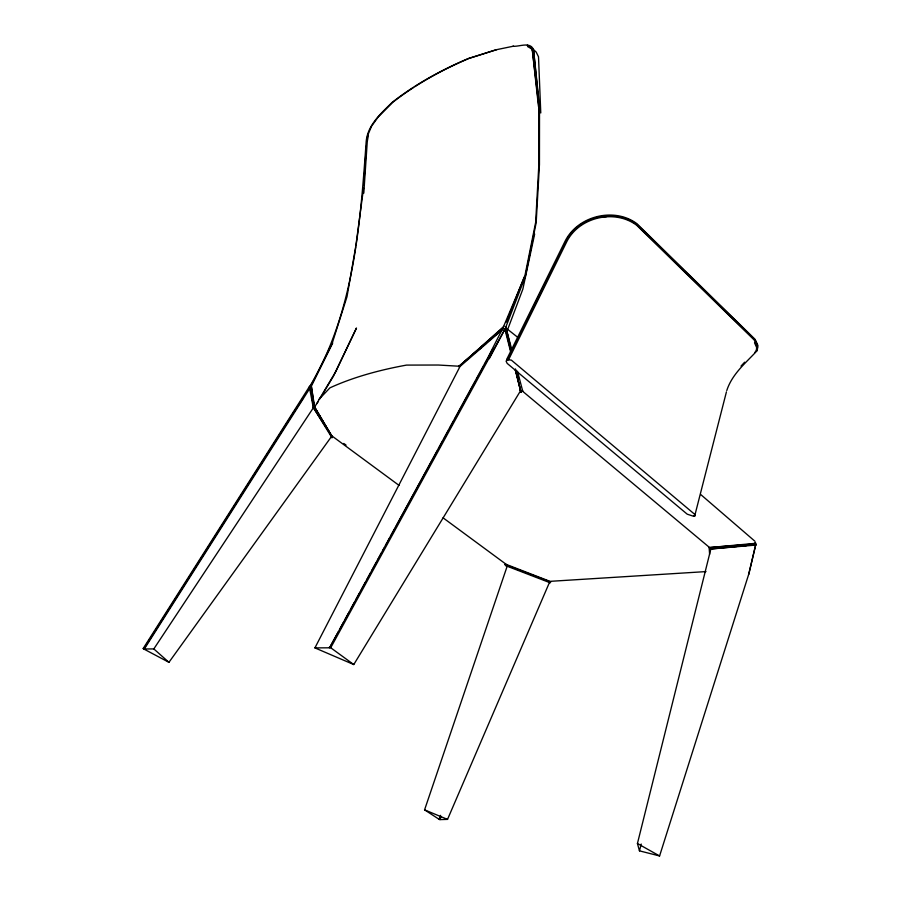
<?xml version="1.0" encoding="UTF-8"?>
<svg xmlns="http://www.w3.org/2000/svg" width="901" height="901" viewBox="0 0 901 901"><rect width="100%" height="100%" fill="white"/><g stroke="black" fill="none" stroke-linecap="round" stroke-linejoin="round"><path stroke-width="1.35" d="M332.694 343.112L311.341 386.191L314.629 407.083L332.413 437.131L313.266 407.477L309.325 386.743L310.237 385.628C354.025 312.264 360.22 224.619 366.2 141.356C367.664 124.957 381.168 113.244 392.126 102.421A618.604 319.157 14.2 0 1 468.362 58.509L496.057 49.78L513.57 46.165M363.576 188.016L355.85 245.838M363.756 185.212L366.313 146.007M363.801 193.152L367.27 141.592L368.396 134.959M757.279 348.27L757.583 344.7L754.914 339.136L636.872 223.651C614.212 206.768 577.744 215.868 565.13 241.13L506.644 359.51L507.364 360.141L506.069 361.076L507.162 363.385L687.215 514.178L693.443 516.228L694.66 516.093L726.42 391.912M756.581 350.5L756.851 347.977L754.52 342.763M757.11 350.59L757.527 347.02M756.344 350.23L756.896 345.714L754.193 339.981L636.669 225.261C614.673 208.818 579.016 217.051 566.718 241.806L508.524 359.826L506.644 359.51M366.73 140.815L367.54 136.456M355.613 247.212L346.998 296.744L332.165 343.382L310.631 386.54M503.997 326.297L458.699 366.718L503.118 327.592L524.799 276.28L535.656 222.378L538.877 164.162L538.787 105.8L532.356 49.938L531.241 47.584L527.322 45.151M534.653 234.035L522.839 289.165L507.601 329.631M709.628 554.306L709.132 547.594L755.128 543.359L755.894 543.9L748.765 574.083L659.588 855.95L639.462 850.859L637.435 843.516L710.866 548.946L736.95 546.502M748.72 574.478L755.702 544.891M639.462 850.859L641.23 844.046M440.927 816.993L439.879 819.606L439.057 819.268L424.574 809.853L507.376 565.625L506.035 565.794L504.932 564.567L506.294 564.42L549.982 581.348L706.001 571.594M506.396 322.119L524.281 276.844M439.057 819.268L440.623 815.36M368.318 133.922L371.617 126.129L378.048 117.175L392.768 102.32A617.309 318.672 14.2 0 1 413.582 87.498M439.879 819.606L447.527 819.392L549.587 582.159M726.769 390.561C732.153 373.881 745.87 362.855 757.257 350.512L757.797 345.77L755.275 340.274L636.861 224.507C614.606 207.951 578.543 216.161 566.053 241.153L507.792 359.184M143.203 648.495L144.329 648.979L310.417 387.396L309.325 386.743L143.203 648.495L143.698 648.945L168.938 662.325L331.298 436.805L332.007 437.83L313.266 407.477L314.258 406.914L311.341 386.191L310.237 385.628L314.258 406.914L332.413 437.131L314.629 407.083L335.791 371.561L356.481 328.032L333.46 376.134L323.403 392.87M503.118 327.592L488.004 357.415L329.586 647.808L314.922 647.898L460.039 366.459L503.614 328.64M493.23 348.383L484.659 364.421M489.243 358.744L505.315 328.426L525.294 276.596L536.174 222.705L539.451 164.523L539.519 106.228L533.572 50.039C530.734 41.164 519.314 46.897 512.906 46.266M329.586 647.808L338.348 631.792M339.7 629.326L343.743 621.938M345.094 619.471L349.137 612.083M350.478 609.617L354.532 602.217M355.872 599.762L359.927 592.362M361.267 589.896L365.322 582.508M366.662 580.041L370.716 572.653M372.057 570.187L376.1 562.798M377.451 560.332L381.495 552.932M382.846 550.466L384.198 548.011M385.549 545.544L386.889 543.078M388.241 540.611L389.592 538.145M390.944 535.69L394.987 528.29M396.339 525.824L437.469 450.669M438.81 448.202L442.864 440.814M444.204 438.348L448.248 430.96M449.599 428.493L453.642 421.094M454.994 418.638L475.221 381.675M476.573 379.208L483.319 366.887M515.609 369.23L520.969 392.374L520.361 391.079L353.766 664.555L330.712 647.751L505.315 328.426L511.306 352.922M316.938 403.637L318.38 401.249M319.81 398.85L321.961 395.269M143.698 648.945L293.444 412.816M294.199 411.678L303.198 398.017M144.329 648.979L153.823 648.923L313.548 407.5L311.881 396.778M754.621 352.741L756.333 350.557M741.016 366.099L744.654 362.191M318.965 399.38L329.957 387.835A667.709 228.302 17.1 0 1 406.531 365.096L438.393 365.029L460.174 366.29M479.107 349.577L481.213 347.718M484.366 344.937L486.461 343.078M494.886 335.656L500.145 331.005M458.767 366.369L499.053 331.838M586.36 221.455L589.986 220.002M496.688 49.668L469.027 58.419A617.309 318.672 14.2 0 0 414.753 86.744M508.524 359.826L511.351 360.118L695.234 514.775L695.223 515.518L694.04 515.654L694.66 516.093M755.894 543.9L709.132 547.594L710.866 548.946M602.69 216.95L606.677 216.555M739.698 546.243L746.557 545.601M750.679 545.218L755.984 545.049L710.371 549.058M527.524 46.514L531.32 48.699L532.412 50.873L538.494 106.543M622.523 217.366L628.481 219.529M709.549 547.526L521.668 390.471L522.749 391.237L520.136 390.223L522.749 391.237L517.456 371.167M504.932 564.567L550.702 582.012L550.229 582.812L506.035 565.794M520.136 390.189L522.749 391.237M424.574 809.853L447.527 819.392M329.361 647.188L330.712 647.751M314.922 647.898L353.766 664.555M637.435 843.516L659.588 855.95M343.788 443.461L346.063 445.128M332.424 436.298L399.03 485.38M443.067 517.827L506.294 564.42M505.664 327.784L517.67 337.278M700.64 494.458L754.835 541.174M153.823 648.923L168.938 662.325M532.423 48.609L536.185 52.078L538.505 56.786L540.769 112.963M636.692 224.394L682.789 269.41M684.794 271.37L717.86 303.66M719.865 305.619L752.932 337.92M512.162 351.097L505.821 327.018L511.498 351.525M506.013 329.147L509.842 344.137M517.489 374.118L518.537 378.206M504.853 329.045L511.025 353.305M515.147 369.466L520.969 392.374L515.304 369.252M533.629 50.963L538.1 95.765M538.798 102.759L539.215 106.96M755.128 543.359L755.083 544.001L755.477 542.244L755.128 543.359"/></g></svg>
